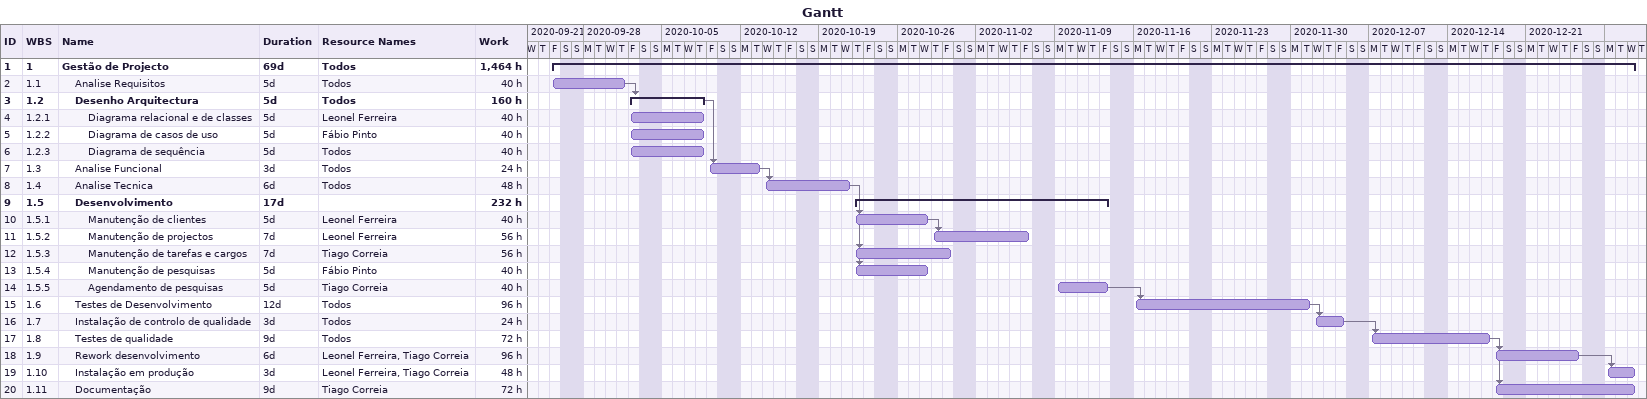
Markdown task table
Gantt

| ID | WBS | Task | Duration | Start | Finish | Predecessors | Resources | Work (h) |
|---|---|---|---|---|---|---|---|---|
| 1 | 1 | **Gestão de Projecto** | 69d | 2020-09-25 | 2020-12-30 |  | Todos | 1464 |
| 2 | 1.1 | Analise Requisitos | 5d | 2020-09-25 | 2020-10-01 |  | Todos | 40 |
| 3 | 1.2 | **Desenho Arquitectura** | 5d | 2020-10-02 | 2020-10-08 | 2 | Todos | 160 |
| 4 | 1.2.1 | Diagrama relacional e de classes | 5d | 2020-10-02 | 2020-10-08 |  | Leonel Ferreira | 40 |
| 5 | 1.2.2 | Diagrama de casos de uso | 5d | 2020-10-02 | 2020-10-08 |  | Fábio Pinto | 40 |
| 6 | 1.2.3 | Diagrama de sequência | 5d | 2020-10-02 | 2020-10-08 |  | Todos | 40 |
| 7 | 1.3 | Analise Funcional | 3d | 2020-10-09 | 2020-10-13 | 3 | Todos | 24 |
| 8 | 1.4 | Analise Tecnica | 6d | 2020-10-14 | 2020-10-21 | 7 | Todos | 48 |
| 9 | 1.5 | **Desenvolvimento** | 17d | 2020-10-22 | 2020-11-13 |  |  | 232 |
| 10 | 1.5.1 | Manutenção de clientes | 5d | 2020-10-22 | 2020-10-28 | 8 | Leonel Ferreira | 40 |
| 11 | 1.5.2 | Manutenção de projectos | 7d | 2020-10-29 | 2020-11-06 | 10 | Leonel Ferreira | 56 |
| 12 | 1.5.3 | Manutenção de tarefas e cargos | 7d | 2020-10-22 | 2020-10-30 | 8 | Tiago Correia | 56 |
| 13 | 1.5.4 | Manutenção de pesquisas | 5d | 2020-10-22 | 2020-10-28 | 8 | Fábio Pinto | 40 |
| 14 | 1.5.5 | Agendamento de pesquisas | 5d | 2020-11-09 | 2020-11-13 |  | Tiago Correia | 40 |
| 15 | 1.6 | Testes de Desenvolvimento | 12d | 2020-11-16 | 2020-12-01 | 14 | Todos | 96 |
| 16 | 1.7 | Instalação de controlo de qualidade | 3d | 2020-12-02 | 2020-12-04 | 15 | Todos | 24 |
| 17 | 1.8 | Testes de qualidade | 9d | 2020-12-07 | 2020-12-17 | 16 | Todos | 72 |
| 18 | 1.9 | Rework desenvolvimento | 6d | 2020-12-18 | 2020-12-25 | 17 | Leonel Ferreira, Tiago Correia | 96 |
| 19 | 1.10 | Instalação em produção | 3d | 2020-12-28 | 2020-12-30 | 18 | Leonel Ferreira, Tiago Correia | 48 |
| 20 | 1.11 | Documentação | 9d | 2020-12-18 | 2020-12-30 | 17 | Tiago Correia | 72 |
